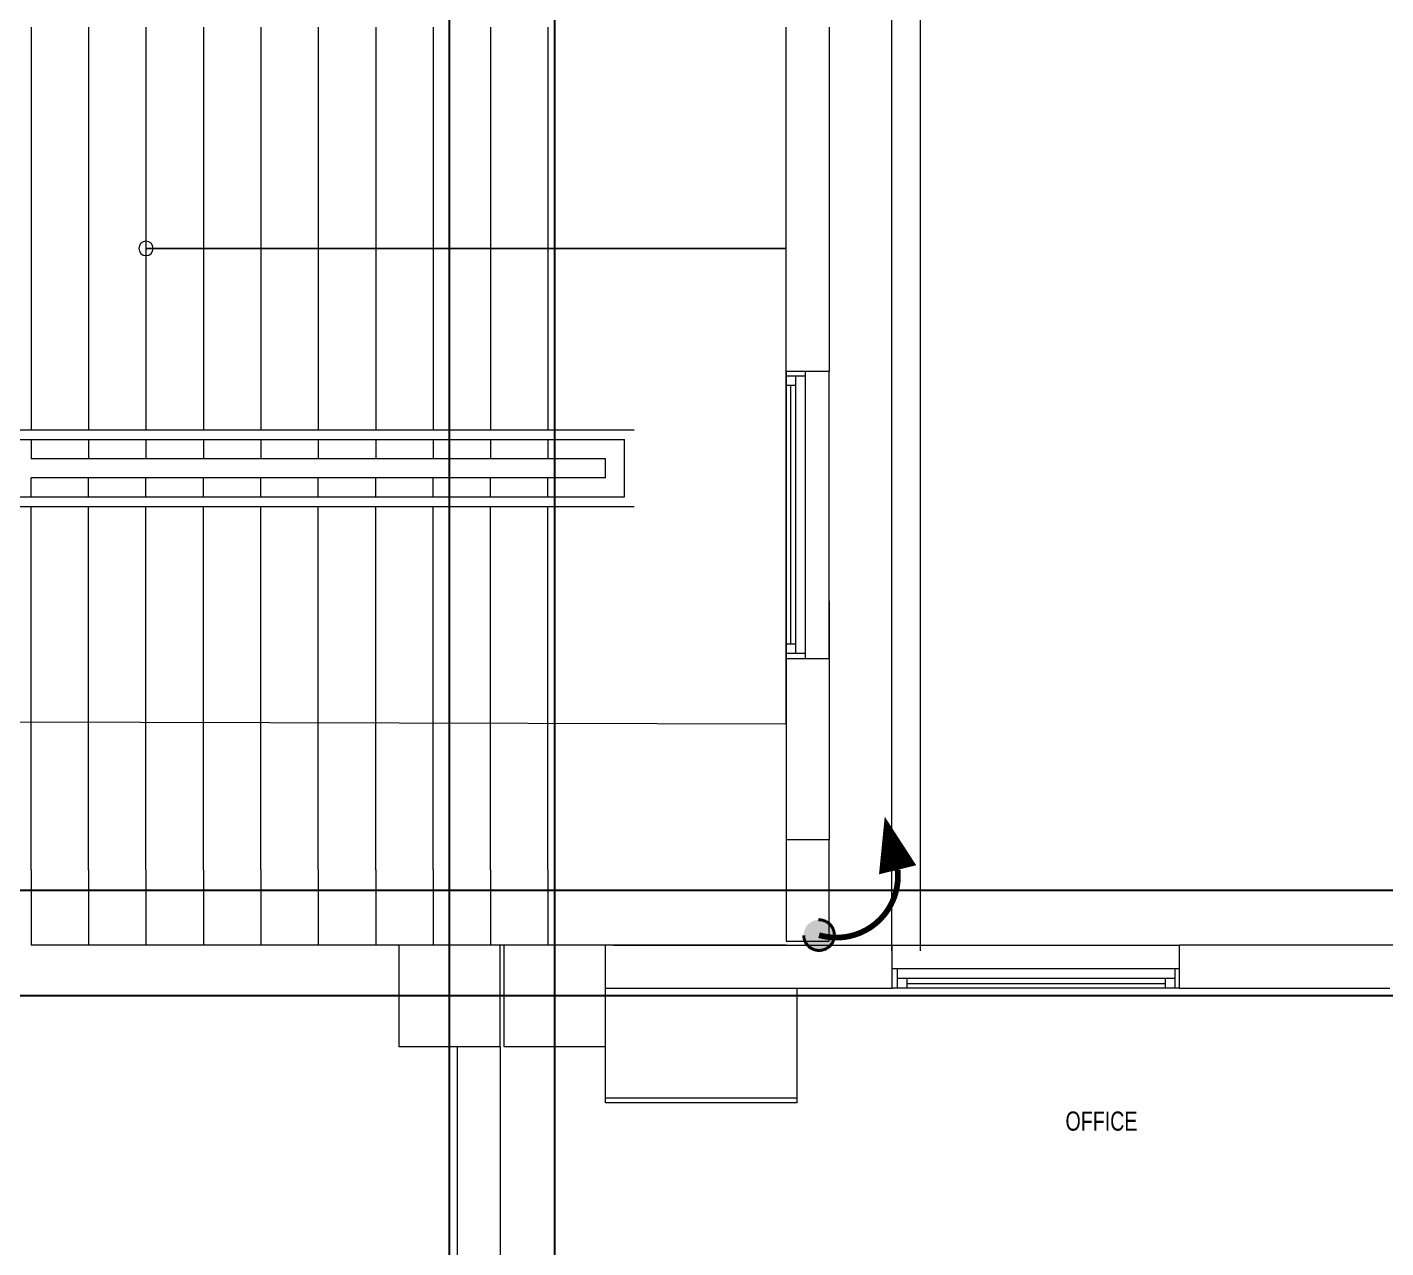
# Model space of a CAD drawing. Header units: metres. Extents: x -18745 to 220762, y -1579758 to -1356048.
# Drawn here: x 112808 to 119905, y -1398404 to -1392028 of the extents above; entities that cross this region are included whole.
import ezdxf

# ---------------------------------------------------------------- set-up
doc = ezdxf.new("R2010")
doc.units = ezdxf.units.M
doc.linetypes.add('DASHED2', pattern=[0.375, 0.25, -0.125])
doc.layers.get('0').update_dxf_attribs({"lineweight": 0})
for name, color, linetype, lineweight in [('A-100 - Copy$0$72_EGR_BASE_PRIMITIVE', 8, 'Continuous', 0), ('A-100 - Copy$0$72_EGR_BASE_TEXT', 8, 'Continuous', 0), ('A-100 - Copy$0$Aluminum', 8, 'Continuous', 0), ('A-100 - Copy$0$Medical Equipment and Furniture', 8, 'Continuous', 0), ('A-100 - Copy$0$Medical Equipment and Furniture1', 8, 'Continuous', 5), ('A-100 - Copy$0$Proj', 8, 'Continuous', 0), ('A-100 - Copy$0$Structure', 8, 'Continuous', 9), ('A-100 - Copy$0$Walls', 8, 'Continuous', 0), ('E-GRND', 94, 'DASHED2', 40), ('Proj', 7, 'Continuous', 18)]:
    doc.layers.add(name, color=color, linetype=linetype, lineweight=lineweight)
doc.layers.add('A-100 - Copy$0$axes', color=8, linetype='Continuous')
doc.layers.add('PD-VENT', color=70, linetype='Continuous')
doc.styles.add('A-100 - Copy$0$X3G_ENTITY_2587EA', font='swisscl.ttf', dxfattribs={"height": 200})

# ---------------------------------------------------------------- blocks, each defined once
blk = doc.blocks.new('Column Steel Conncetion')
h = blk.add_hatch(color=256)
h.dxf.hatch_style = 1
edge = h.paths.add_edge_path()
edge.add_arc((0, 0), 0.08, 0, 360)
blk.add_lwpolyline([(0, 0, 0.03, 0.03, 0.533198), (0.4461, 0.2933, 0.2, 0, 0), (0.4103, 0.5766, 0, 0, -0.832084)], format="xyseb")
blk.add_circle((0, 0), 0.08)
blk = doc.blocks.new('A$C22ed9212')
at = {"layer": 'Proj', "elevation": 0}
for points in [[(-432848.9, -450919.5), (-432848.9, -448081.1, -0.414214), (-431648.9, -446881.1), (-427348.9, -446881.1), (-427348.9, -394531.1), (-432848.9, -394531.1), (-432848.9, -394381.1, -0.414214), (-430348.9, -391881.1), (-411749.3, -391881.1, -0.414214), (-408099.3, -395531.1), (-408099.3, -419046.1)], [(-432698.9, -450919.5), (-432698.9, -448081.1, -0.414214), (-431648.9, -447031.1), (-427198.9, -447031.1), (-427198.9, -394381.1), (-432698.9, -394381.1, -0.414214), (-430348.9, -392031.1), (-411749.3, -392031.1, -0.414214), (-408249.3, -395531.1), (-408249.3, -419046.1)]]:
    blk.add_lwpolyline(points, format="xyb", dxfattribs=at)
blk = doc.blocks.new('A-100 - Copy$0$CUPBOARD - GLASS TOP - LOCKABLE - 200x100x60')
at = {"layer": 'A-100 - Copy$0$Medical Equipment and Furniture1'}
blk.add_line((283.1819, -205.0074, 0), (284.1819, -205.0074, 0), dxfattribs=at)
at = {"layer": 'A-100 - Copy$0$Medical Equipment and Furniture1', "elevation": 0}
blk.add_lwpolyline([(284.1819, -204.4324), (283.1819, -204.4324), (283.1819, -205.0324), (284.1819, -205.0324)], close=True, dxfattribs=at)
blk = doc.blocks.new('A-100 - Copy$0$7e807e26-48c6-4c98-bc82-c6b7037a5399')
at = {"layer": 'A-100 - Copy$0$72_EGR_BASE_PRIMITIVE', "extrusion": (6.12324e-17, 1.7331e-17, -1)}
blk.add_lwpolyline([(-545.2306, -174.635), (-549.2746, -174.6246), (-549.2746, -177.1085), (-545.9307, -177.1085), (-549.2746, -177.1085)], dxfattribs=at)
at = {"layer": 'A-100 - Copy$0$72_EGR_BASE_PRIMITIVE', "extrusion": (-6.12323e-17, -4.16357e-15, -1)}
blk.add_lwpolyline([(-545.0306, -175.7598), (-545.0306, -175.8098), (-548.4306, -175.8098)], dxfattribs=at)
at = {"layer": 'A-100 - Copy$0$72_EGR_BASE_PRIMITIVE', "extrusion": (-6.12323e-17, 4.16357e-15, -1)}
blk.add_lwpolyline([(-545.0306, -176.1596), (-545.0306, -176.1096), (-548.4307, -176.1096)], dxfattribs=at)
at = {"layer": 'A-100 - Copy$0$72_EGR_BASE_PRIMITIVE'}
for points in [[(545.3306, -173.8622, 0), (545.3306, -173.469, 0)], [(545.6306, -173.8622, 0), (545.6306, -173.469, 0)], [(545.9306, -173.8622, 0), (545.9306, -173.469, 0)], [(546.2306, -173.8622, 0), (546.2306, -173.469, 0)], [(546.5306, -173.8622, 0), (546.5306, -173.469, 0)], [(546.8306, -173.8622, 0), (546.8306, -173.469, 0)], [(547.1306, -173.8622, 0), (547.1306, -173.469, 0)], [(547.4306, -173.8622, 0), (547.4306, -173.469, 0)], [(547.7306, -173.8622, 0), (547.7306, -173.469, 0)], [(548.0306, -173.8622, 0), (548.0306, -173.469, 0)], [(545.3306, -173.8622, 0), (545.3306, -175.7598, 0)], [(545.6306, -173.8622, 0), (545.6306, -175.7598, 0)], [(545.9306, -173.8622, 0), (545.9306, -175.7598, 0)], [(546.2306, -173.8622, 0), (546.2306, -175.7598, 0)], [(546.5306, -173.8622, 0), (546.5306, -175.7598, 0)], [(546.8306, -173.8622, 0), (546.8306, -175.7598, 0)], [(547.1306, -173.8622, 0), (547.1306, -175.7598, 0)], [(547.4306, -173.8622, 0), (547.4306, -175.7598, 0)], [(547.7306, -173.8622, 0), (547.7306, -175.7598, 0)], [(548.0306, -173.8622, 0), (548.0306, -175.7598, 0)], [(548.4307, -175.8097, 0), (548.4306, -176.1097, 0)], [(548.3306, -175.9098, 0), (545.3306, -175.9098, 0)], [(548.3307, -175.9098, 0), (548.3307, -176.0097, 0)], [(548.3307, -176.0096, 0), (545.3307, -176.0097, 0)], [(545.3307, -178.0572, 0), (545.3307, -176.1596, 0)], [(545.6307, -178.0572, 0), (545.6307, -176.1596, 0)], [(545.9307, -178.0572, 0), (545.9307, -176.1596, 0)], [(546.2307, -178.0572, 0), (546.2307, -176.1596, 0)], [(546.5306, -178.0572, 0), (546.5306, -176.1596, 0)], [(546.8307, -178.0572, 0), (546.8307, -176.1596, 0)], [(547.1307, -178.0572, 0), (547.1307, -176.1596, 0)], [(547.4307, -178.0572, 0), (547.4307, -176.1596, 0)], [(547.7307, -178.0572, 0), (547.7307, -176.1596, 0)], [(548.0306, -178.0572, 0), (548.0306, -176.1596, 0)], [(545.3306, -178.264, 0), (545.3306, -177.8708, 0)], [(545.6306, -178.264, 0), (545.6306, -177.8708, 0)], [(545.9306, -178.264, 0), (545.9306, -177.8708, 0)], [(546.2306, -178.264, 0), (546.2306, -177.8708, 0)], [(546.5306, -178.264, 0), (546.5306, -177.8708, 0)], [(546.8306, -178.264, 0), (546.8306, -177.8708, 0)], [(547.1306, -178.264, 0), (547.1306, -177.8708, 0)], [(547.4306, -178.264, 0), (547.4306, -177.8708, 0)], [(547.7306, -178.264, 0), (547.7306, -177.8708, 0)], [(548.0306, -178.264, 0), (548.0306, -177.8708, 0)]]:
    blk.add_polyline3d(points, dxfattribs=at)
at = {"layer": 'A-100 - Copy$0$Proj'}
for p, q in [((545.0306, -175.7597), (548.4806, -175.7597)), ((545.2856, -175.7597), (548.4806, -175.7597)), ((545.3306, -175.8097), (545.3306, -175.9097)), ((545.6306, -175.8097), (545.6306, -175.9097)), ((545.9306, -175.8097), (545.9306, -175.9097)), ((546.2306, -175.8097), (546.2306, -175.9097)), ((546.5306, -175.8097), (546.5306, -175.9097)), ((546.8306, -175.8097), (546.8306, -175.9097)), ((547.1306, -175.8097), (547.1306, -175.9097)), ((547.4306, -175.8097), (547.4306, -175.9097)), ((547.7306, -175.8097), (547.7306, -175.9097)), ((548.0306, -175.8097), (548.0306, -175.9097)), ((545.3307, -176.1097), (545.3307, -176.0097)), ((545.6307, -176.1097), (545.6307, -176.0097)), ((545.9307, -176.1097), (545.9307, -176.0097)), ((546.2307, -176.1097), (546.2307, -176.0097)), ((546.5307, -176.1097), (546.5307, -176.0097)), ((546.8307, -176.1097), (546.8307, -176.0097)), ((547.1307, -176.1097), (547.1307, -176.0097)), ((547.4307, -176.1097), (547.4307, -176.0097)), ((547.7307, -176.1097), (547.7307, -176.0097)), ((548.0307, -176.1097), (548.0307, -176.0097)), ((545.0307, -176.1597), (548.4807, -176.1597)), ((545.2857, -176.1597), (548.4807, -176.1597))]:
    blk.add_line(p, q, dxfattribs=at)
at = {"layer": 'A-100 - Copy$0$Proj', "elevation": 0}
blk.add_lwpolyline([(544.9392, -174.6347), (545.2306, -174.803), (545.2306, -174.4665)], close=True, dxfattribs=at)
at = {"layer": 'A-100 - Copy$0$Proj'}
blk.add_circle((545.9306, -177.1084), 0.0375, dxfattribs=at)
blk = doc.blocks.new('A-100 - Copy')
at = {"layer": 'A-100 - Copy$0$Aluminum'}
for p, q in [((116772.1, -1393825.2, 0), (116772.1, -1395325.2, 0)), ((116872.1, -1393850.2, 0), (116772.1, -1393850.2, 0)), ((116822.1, -1393850.2, 0), (116822.1, -1395300.2, 0)), ((116872.1, -1393825.2, 0), (116872.1, -1395325.2, 0)), ((116822.1, -1393900.2, 0), (116772.1, -1393900.2, 0)), ((116797.1, -1395250.2, 0), (116797.1, -1393900.2, 0)), ((116822.1, -1395250.2, 0), (116772.1, -1395250.2, 0)), ((116872.1, -1395300.2, 0), (116772.1, -1395300.2, 0)), ((118827.1, -1396947.7, -9.6), (117327.1, -1396947.7, -9.6)), ((117352.1, -1396947.7, -9.6), (117352.1, -1397047.7, -9.6)), ((118802.1, -1396997.7, -9.6), (117352.1, -1396997.7, -9.6)), ((117402.1, -1396997.7, -9.6), (117402.1, -1397047.7, -9.6)), ((118752.1, -1396997.7, -9.6), (118752.1, -1397047.7, -9.6)), ((118802.1, -1396947.7, -9.6), (118802.1, -1397047.7, -9.6)), ((118827.1, -1397047.7, -9.6), (117327.1, -1397047.7, -9.6)), ((117402.1, -1397022.7, -9.6), (118752.1, -1397022.7, -9.6))]:
    blk.add_line(p, q, dxfattribs=at)
at = {"layer": 'A-100 - Copy$0$axes'}
for p, q in [((115013.3, -1477297.4, 0), (115013.3, -1366771.9, 0)), ((115563.3, -1477297.4, 0), (115563.3, -1366771.9, 0)), ((115563.3, -1477297.4, 0), (115563.3, -1366771.9, 0)), ((178940.3, -1396537.7, 0), (95643.4, -1396537.7, 0)), ((178940.3, -1397087.7, 0), (95650.8, -1397087.7, 0))]:
    blk.add_line(p, q, dxfattribs=at)
at = {"layer": 'A-100 - Copy$0$Proj'}
for p, q in [((116997.1, -1395325.2, 0), (116997.1, -1393825.2, 0)), ((117327.1, -1396822.7, -7.2), (118827.1, -1396822.7, -7.2))]:
    blk.add_line(p, q, dxfattribs=at)
at = {"layer": 'A-100 - Copy$0$Proj', "elevation": 0}
blk.add_lwpolyline([(116772.2, -1396822.7), (112828.3, -1396822.7)], dxfattribs=at)
at = {"layer": 'A-100 - Copy$0$Structure'}
for points, elevation in [([(116772.2, -1396802.7), (116997.2, -1396802.7), (116997.2, -1396272.7), (116772.2, -1396272.7)], -2.4), ([(114748.3, -1397352.7), (115278.3, -1397352.7), (115278.3, -1396822.7), (114748.3, -1396822.7)], 0), ([(115298.3, -1397352.7), (115828.3, -1397352.7), (115828.3, -1396822.7), (115298.3, -1396822.7)], 0)]:
    blk.add_lwpolyline(points, close=True, dxfattribs=dict(at, elevation=elevation))
at = {"layer": 'A-100 - Copy$0$Walls'}
for p, q in [((116772.2, -1393825.2, -1.2), (116772.2, -1392027.7, -1.2)), ((116997.2, -1392027.7, -2.4), (116997.2, -1393825.2, -2.4)), ((116772.1, -1393825.2, 0), (116997.1, -1393825.2, 0)), ((116772.2, -1395025.2, -1.2), (116772.2, -1396272.7, -2.4)), ((116997.2, -1395025.2, -2.4), (116997.2, -1396272.7, -2.4)), ((116772.1, -1395325.2, 0), (116997.1, -1395325.2, 0)), ((115871.2, -1396822.7, -2.4), (117327.1, -1396822.7, -7.2)), ((117327.1, -1397047.7, -7.2), (117327.1, -1396822.7, -7.2)), ((118827.1, -1397047.7, -7.2), (118827.1, -1396822.7, -7.2)), ((120101.2, -1396822.7, -4.7), (118827.1, -1396822.7, -7.2)), ((115828.3, -1397047.7, -2.3), (117327.1, -1397047.7, -7.2)), ((118827.1, -1397047.7, -7.2), (119926.6, -1397047.7, -2.6)), ((115053.3, -1397352.7, 2.4), (115053.3, -1404022.7, 2.4)), ((115278.3, -1397352.7, 2.4), (115278.3, -1404022.7, -3.1))]:
    blk.add_line(p, q, dxfattribs=at)
at = {"xscale": -1000, "yscale": 1000, "zscale": 1000, "rotation": 180}
blk.add_blockref('A-100 - Copy$0$7e807e26-48c6-4c98-bc82-c6b7037a5399', (-432502.4, -1570291.7, 0), dxfattribs=at)
at = {"layer": 'A-100 - Copy$0$Medical Equipment and Furniture', "xscale": -1000, "yscale": 1000, "zscale": 1000}
blk.add_blockref('A-100 - Copy$0$CUPBOARD - GLASS TOP - LOCKABLE - 200x100x60', (400010.2, -1192615.3, -2.3), dxfattribs=at)
at = {"layer": 'A-100 - Copy$0$72_EGR_BASE_TEXT', "insert": (118419.6, -1397692.2), "char_height": 100, "attachment_point": 2, "style": 'A-100 - Copy$0$X3G_ENTITY_2587EA'}
blk.add_mtext('OFFICE', dxfattribs=at)

msp = doc.modelspace()

# ---------------------------------------------------------------- block references
at = {"layer": 'E-GRND', "xscale": 1000.000000000001, "yscale": 1000.000000000001, "zscale": 1000.000000000001, "rotation": 6.427647287755439}
msp.add_blockref('Column Steel Conncetion', (116944.3, -1396770.8, 4.8), dxfattribs=at)
at = {"layer": 'PD-VENT'}
msp.add_blockref('A$C22ed9212', (525571.7, -977806.6, 2.4), dxfattribs=at)

# ---------------------------------------------------------------- next in the draw order: block references
msp.add_blockref('A-100 - Copy', (0, 0))

doc.saveas('drawing.dxf')
